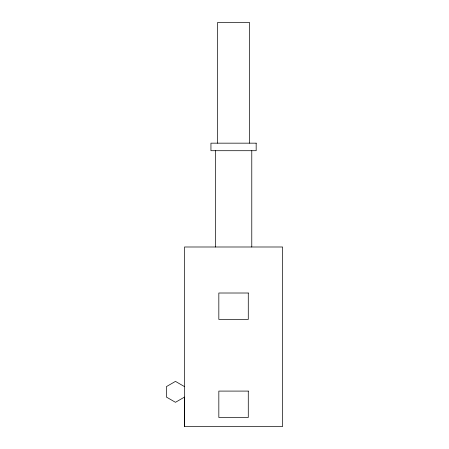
<?xml version="1.0" encoding="UTF-8"?>
<svg xmlns="http://www.w3.org/2000/svg" width="449" height="449" viewBox="0 0 449 449"><rect width="100%" height="100%" fill="white"/><g stroke="black" fill="none" stroke-linecap="round" stroke-linejoin="round"><path stroke-width="0.67" d="M184.517 426.55L184.517 246.995L282.595 246.995L282.595 426.55L184.517 426.55L184.517 397.073L175.464 402.304L166.405 397.073L166.405 386.617L175.464 381.386L184.517 386.617M251.777 150.707L251.777 246.995M249.509 143.164L249.509 22.45L217.597 22.45L217.597 143.164M215.335 150.707L215.335 246.995M256.166 143.164L210.946 143.164L210.946 150.707L256.166 150.707L256.166 143.164M248.28 293.012L218.831 293.012L218.831 319.419L248.28 319.419L248.28 293.012M248.28 391.09L218.831 391.09L218.831 417.497L248.28 417.497L248.28 391.09"/></g></svg>
